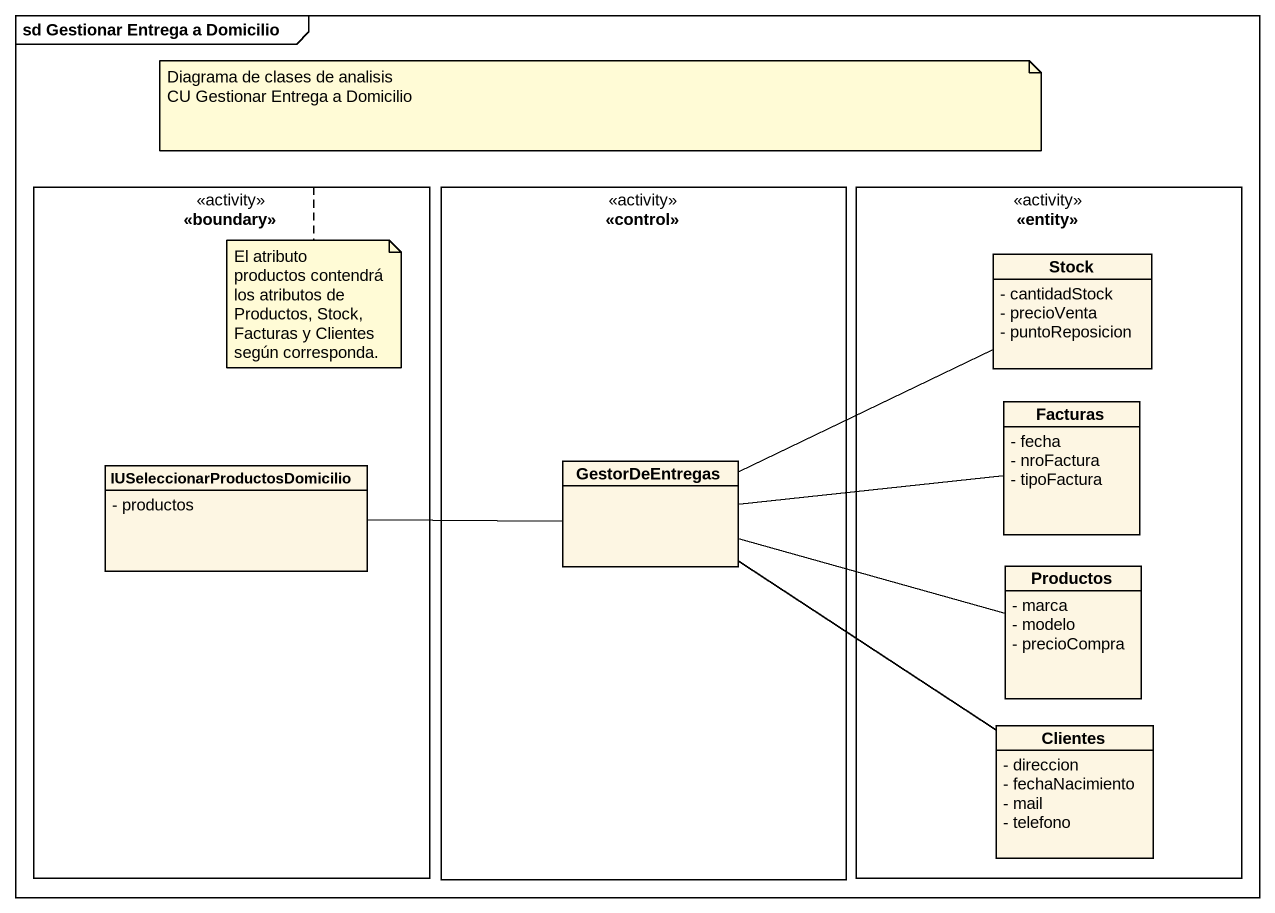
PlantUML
@startuml
mainframe sd Gestionar Entrega a Domicilio
hide circle
hide empty members
skinparam classAttributeIconSize 0
rectangle "<<boundary>>" as boundary_ <<activity>> {
  class "IUSeleccionarProductosDomicilio" as IUSeleccionarProductosDomici {
    - productos
  }
}
rectangle "<<control>>" as control_ <<activity>> {
  class GestorDeEntregas
}
rectangle "<<entity>>" as entity_ <<activity>> {
  class Stock {
    - cantidadStock
    - precioVenta
    - puntoReposicion
  }
  class Facturas {
    - fecha
    - nroFactura
    - tipoFactura
  }
  class Productos {
    - marca
    - modelo
    - precioCompra
  }
  class Clientes {
    - direccion
    - fechaNacimiento
    - mail
    - telefono
  }
}
IUSeleccionarProductosDomici -right- GestorDeEntregas
GestorDeEntregas -right- Stock
GestorDeEntregas -right- Facturas
GestorDeEntregas -right- Productos
GestorDeEntregas -- Clientes
note as N1
  Diagrama de clases de analisis
  CU Gestionar Entrega a Domicilio
end note
note top of boundary_ : El atributo productos contendrá los atributos de Productos, Stock, Facturas y Clientes según corresponda.
@enduml
